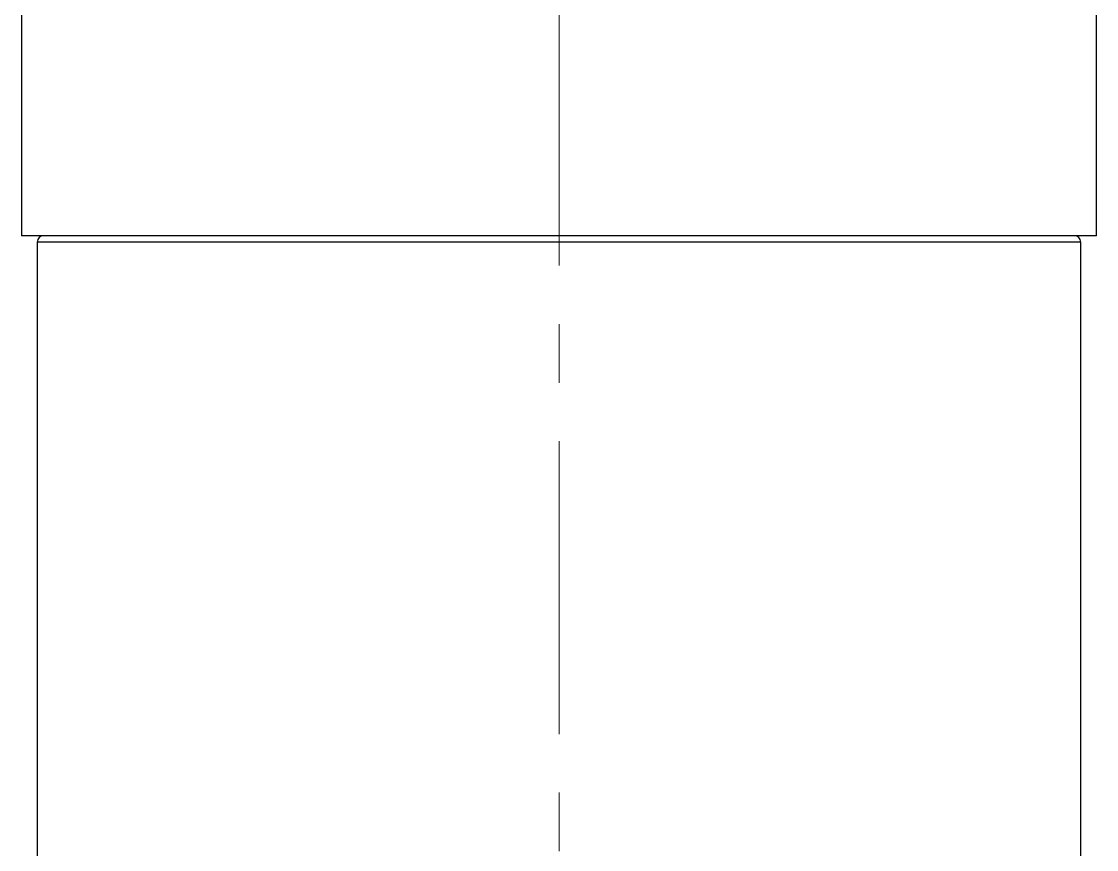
# Model space of a CAD drawing. Extents: x 1661 to 2451, y 0 to 579.
# Drawn here: x 1867.19 to 1913.09, y 207.07 to 242.42 of the extents above; entities that cross this region are included whole.
import ezdxf

# ---------------------------------------------------------------- set-up
doc = ezdxf.new("R2010")
doc.units = 0
doc.header["$LTSCALE"] = 10
doc.header["$MEASUREMENT"] = 0
doc.linetypes.add('CENTER', pattern=[2, 1.25, -0.25, 0.25, -0.25])
doc.layers.add('1', color=7, linetype='CONTINUOUS')
doc.layers.add('BODY', color=7, linetype='CONTINUOUS')

msp = doc.modelspace()

# ---------------------------------------------------------------- linework, layer by layer
at = {"layer": '1', "color": 7, "linetype": 'Continuous', "lineweight": -3}
for p, q in [((1867.194, 249.472), (1867.194, 233.272)), ((1913.094, 233.272), (1913.094, 249.472)), ((1890.144, 233.272), (1867.194, 233.272)), ((1913.094, 233.272), (1890.144, 233.272)), ((1912.419, 233.002), (1867.869, 233.002)), ((1867.869, 233.002), (1867.869, 205.372)), ((1912.419, 205.372), (1912.419, 233.002))]:
    msp.add_line(p, q, dxfattribs=at)
for centre, start, end in [((1868.139, 233.002), 90, 180), ((1912.149, 233.002), 0, 90)]:
    msp.add_arc(centre, 0.27, start, end, dxfattribs=at)
at = {"layer": 'BODY', "color": 1, "linetype": 'CENTER', "lineweight": 5}
msp.add_line((1890.144, 484.497), (1890.144, 159.969), dxfattribs=at)

doc.saveas('drawing.dxf')
